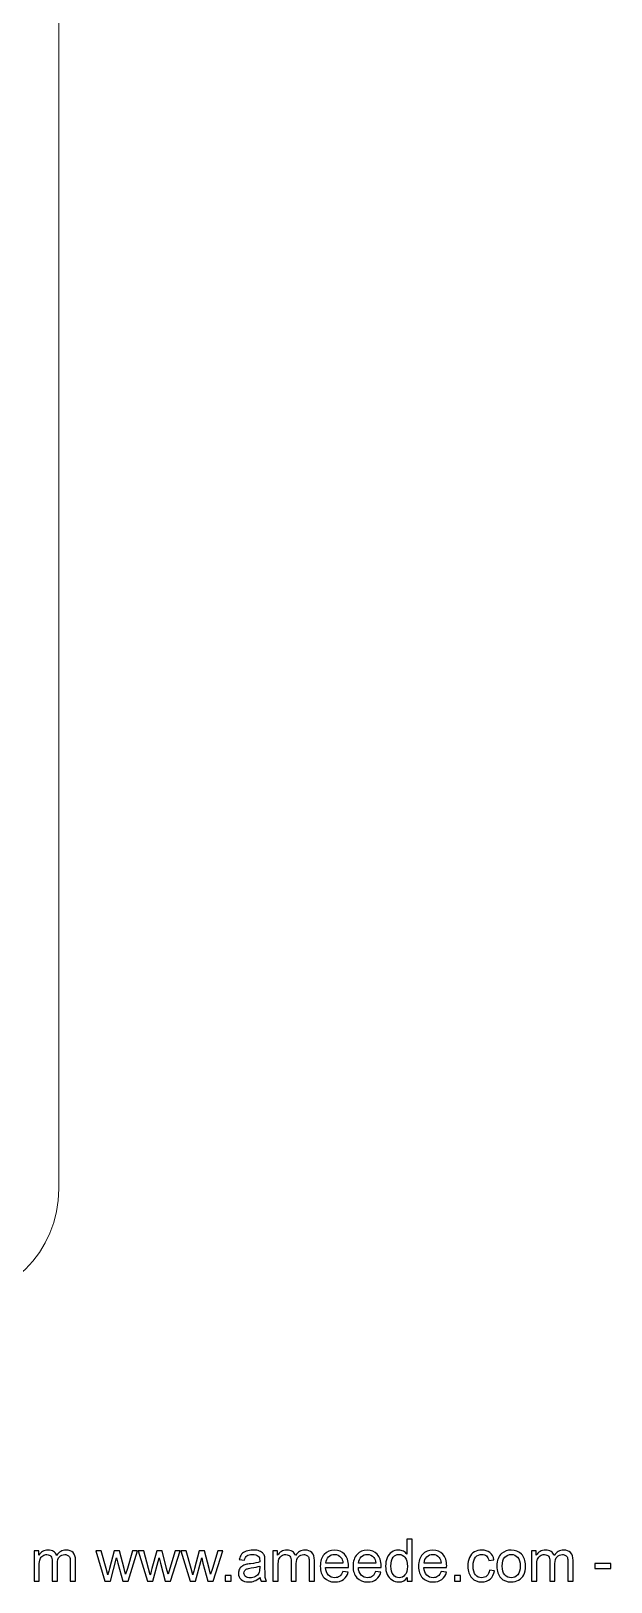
# Model space of a CAD drawing. Header units: millimetres. Extents: x -155 to 313, y -95 to 278.
# Drawn here: x -8.6 to 74.8, y -95.3 to 127.6 of the extents above; entities that cross this region are included whole.
import ezdxf

# ---------------------------------------------------------------- set-up
doc = ezdxf.new("R2010")
doc.units = ezdxf.units.MM
doc.header["$MEASUREMENT"] = 0
doc.layers.add('Layer 1', color=7, linetype='Continuous')

msp = doc.modelspace()

# ---------------------------------------------------------------- linework, layer by layer
at = {"layer": 'Layer 1', "color": 250, "lineweight": 20}
msp.add_open_spline([(-73.4549, 213.1171), (-73.4549, 213.1171), (-73.4549, 252.0068), (-73.4549, 252.0068), (-73.4549, 252.0068), (-73.4549, 258.2645), (-68.3312, 263.3881), (-62.0684, 263.3881), (-62.0684, 263.3881), (-62.0684, 263.3881), (-60.0864, 263.3881), (-60.0864, 263.3881), (-60.0864, 263.3881), (-59.4734, 271.3571), (-51.3971, 277.6608), (-41.5278, 277.6608), (-41.5278, 277.6608), (-31.6586, 277.6608), (-23.5874, 271.3571), (-22.9693, 263.3881), (-22.9693, 263.3881), (-22.9693, 263.3881), (-20.9873, 263.3881), (-20.9873, 263.3881), (-20.9873, 263.3881), (-14.7245, 263.3881), (-9.6008, 258.2645), (-9.6008, 252.0068), (-9.6008, 252.0068), (-9.6008, 252.0068), (-9.6008, 213.6228), (-9.6008, 213.6228), (-9.6008, 213.6228), (-7.5115, 213.2806), (-5.3762, 212.6778), (-3.2256, 211.7532), (-3.2256, 211.7532), (5.3921, 208.0599), (11.4659, 202.1036), (14.8323, 195.0285), (14.8323, 195.0285), (14.8323, 195.0285), (45.4261, 195.0285), (45.4261, 195.0285), (45.4261, 195.0285), (52.9506, 195.0285), (59.0908, 188.8986), (59.0908, 181.328), (59.0908, 181.328), (66.7124, 179.1519), (72.2907, 172.1024), (72.2907, 163.7401), (72.2907, 163.7401), (72.2907, 155.3777), (66.7124, 148.3282), (59.0908, 146.1521), (59.0908, 146.1521), (59.0908, 138.6122), (52.9506, 132.472), (45.4261, 132.472), (45.4261, 132.472), (45.4261, 132.472), (-4.564, 132.472), (-4.564, 132.472), (-4.564, 132.472), (-4.564, 132.472), (-4.564, -38.7846), (-4.564, -38.7846), (-4.564, -38.7846), (-4.564, -47.7957), (-11.9404, -55.167), (-20.9515, -55.167), (-20.9515, -55.167), (-20.9515, -55.167), (-22.4278, -55.167), (-22.4278, -55.167), (-22.4278, -55.167), (-22.4278, -55.167), (-22.4278, -59.9637), (-22.4278, -59.9637), (-22.4278, -59.9637), (-35.1629, -59.9637), (-47.8928, -59.9637), (-60.6279, -59.9637), (-60.6279, -59.9637), (-60.6279, -59.9637), (-60.6279, -55.167), (-60.6279, -55.167), (-60.6279, -55.167), (-60.6279, -55.167), (-62.1042, -55.167), (-62.1042, -55.167), (-62.1042, -55.167), (-71.1153, -55.167), (-78.4917, -47.7957), (-78.4917, -38.7846), (-78.4917, -38.7846), (-78.4917, -38.7846), (-78.4917, 132.472), (-78.4917, 132.472), (-78.4917, 132.472), (-95.155, 132.472), (-111.8184, 132.472), (-128.4817, 132.472), (-128.4817, 132.472), (-136.0063, 132.472), (-142.1516, 138.6122), (-142.1516, 146.1521), (-142.1516, 146.1521), (-149.7681, 148.3282), (-155.3464, 155.3777), (-155.3464, 163.7401), (-155.3464, 163.7401), (-155.3464, 172.1024), (-149.7681, 179.1519), (-142.1516, 181.328), (-142.1516, 181.328), (-142.1516, 188.8986), (-136.0063, 195.0285), (-128.4817, 195.0285), (-128.4817, 195.0285), (-128.4817, 195.0285), (-98.1128, 195.0285), (-98.1128, 195.0285), (-98.1128, 195.0285), (-92.9891, 206.3179), (-83.3906, 211.7992), (-73.4549, 213.1171)], degree=3, knots=[0, 0, 0, 0, 0.03030303, 0.03030303, 0.03030303, 0.03030303, 0.06060606, 0.06060606, 0.06060606, 0.06060606, 0.09090909, 0.09090909, 0.09090909, 0.09090909, 0.12121212, 0.12121212, 0.12121212, 0.12121212, 0.15151515, 0.15151515, 0.15151515, 0.15151515, 0.18181818, 0.18181818, 0.18181818, 0.18181818, 0.21212121, 0.21212121, 0.21212121, 0.21212121, 0.24242424, 0.24242424, 0.24242424, 0.24242424, 0.27272727, 0.27272727, 0.27272727, 0.27272727, 0.3030303, 0.3030303, 0.3030303, 0.3030303, 0.33333333, 0.33333333, 0.33333333, 0.33333333, 0.36363636, 0.36363636, 0.36363636, 0.36363636, 0.39393939, 0.39393939, 0.39393939, 0.39393939, 0.42424242, 0.42424242, 0.42424242, 0.42424242, 0.45454545, 0.45454545, 0.45454545, 0.45454545, 0.48484848, 0.48484848, 0.48484848, 0.48484848, 0.51515152, 0.51515152, 0.51515152, 0.51515152, 0.54545455, 0.54545455, 0.54545455, 0.54545455, 0.57575758, 0.57575758, 0.57575758, 0.57575758, 0.60606061, 0.60606061, 0.60606061, 0.60606061, 0.63636364, 0.63636364, 0.63636364, 0.63636364, 0.66666667, 0.66666667, 0.66666667, 0.66666667, 0.6969697, 0.6969697, 0.6969697, 0.6969697, 0.72727273, 0.72727273, 0.72727273, 0.72727273, 0.75757576, 0.75757576, 0.75757576, 0.75757576, 0.78787879, 0.78787879, 0.78787879, 0.78787879, 0.81818182, 0.81818182, 0.81818182, 0.81818182, 0.84848485, 0.84848485, 0.84848485, 0.84848485, 0.87878788, 0.87878788, 0.87878788, 0.87878788, 0.90909091, 0.90909091, 0.90909091, 0.90909091, 0.93939394, 0.93939394, 0.93939394, 0.93939394, 1, 1, 1, 1], dxfattribs=at)
at = {"layer": 'Layer 1', "color": 250}
for points, knots in [([(45.5137, -95.1959), (45.5137, -95.1959), (45.5137, -94.6385), (45.5137, -94.6385), (45.5137, -94.6385), (45.2358, -95.0717), (44.8265, -95.289), (44.2861, -95.289), (44.2861, -95.289), (43.9361, -95.289), (43.6144, -95.1931), (43.3223, -94.9998), (43.3223, -94.9998), (43.0288, -94.8078), (42.8016, -94.5383), (42.6393, -94.194), (42.6393, -94.194), (42.4784, -93.8483), (42.398, -93.4518), (42.398, -93.003), (42.398, -93.003), (42.398, -92.5656), (42.4714, -92.1691), (42.6167, -91.812), (42.6167, -91.812), (42.7635, -91.4564), (42.9822, -91.1827), (43.2743, -90.9936), (43.2743, -90.9936), (43.565, -90.8031), (43.8924, -90.7085), (44.2522, -90.7085), (44.2522, -90.7085), (44.5175, -90.7085), (44.7532, -90.765), (44.9592, -90.8765), (44.9592, -90.8765), (45.1652, -90.988), (45.3331, -91.1347), (45.4629, -91.3139), (45.4629, -91.3139), (45.4629, -91.3139), (45.4629, -89.1337), (45.4629, -89.1337), (45.4629, -89.1337), (45.4629, -89.1337), (46.208, -89.1337), (46.208, -89.1337), (46.208, -89.1337), (46.208, -89.1337), (46.208, -95.1959), (46.208, -95.1959), (46.208, -95.1959), (46.208, -95.1959), (45.5137, -95.1959), (45.5137, -95.1959)], [0, 0, 0, 0, 0.06666667, 0.06666667, 0.06666667, 0.06666667, 0.13333333, 0.13333333, 0.13333333, 0.13333333, 0.2, 0.2, 0.2, 0.2, 0.26666667, 0.26666667, 0.26666667, 0.26666667, 0.33333333, 0.33333333, 0.33333333, 0.33333333, 0.4, 0.4, 0.4, 0.4, 0.46666667, 0.46666667, 0.46666667, 0.46666667, 0.53333333, 0.53333333, 0.53333333, 0.53333333, 0.6, 0.6, 0.6, 0.6, 0.66666667, 0.66666667, 0.66666667, 0.66666667, 0.73333333, 0.73333333, 0.73333333, 0.73333333, 0.8, 0.8, 0.8, 0.8, 0.86666667, 0.86666667, 0.86666667, 0.86666667, 1, 1, 1, 1]), ([(-8.1356, -95.1959), (-8.1356, -95.1959), (-8.1356, -90.8017), (-8.1356, -90.8017), (-8.1356, -90.8017), (-8.1356, -90.8017), (-7.4667, -90.8017), (-7.4667, -90.8017), (-7.4667, -90.8017), (-7.4667, -90.8017), (-7.4667, -91.4226), (-7.4667, -91.4226), (-7.4667, -91.4226), (-7.3299, -91.2081), (-7.1464, -91.0345), (-6.9178, -90.9047), (-6.9178, -90.9047), (-6.6892, -90.7735), (-6.4296, -90.7085), (-6.1375, -90.7085), (-6.1375, -90.7085), (-5.8129, -90.7085), (-5.5462, -90.7763), (-5.3388, -90.9103), (-5.3388, -90.9103), (-5.1313, -91.0458), (-4.9846, -91.2335), (-4.8999, -91.4762), (-4.8999, -91.4762), (-4.55, -90.964), (-4.097, -90.7085), (-3.5382, -90.7085), (-3.5382, -90.7085), (-3.1007, -90.7085), (-2.7635, -90.8285), (-2.5292, -91.0698), (-2.5292, -91.0698), (-2.2936, -91.3111), (-2.175, -91.6822), (-2.175, -92.1832), (-2.175, -92.1832), (-2.175, -92.1832), (-2.175, -95.1959), (-2.175, -95.1959), (-2.175, -95.1959), (-2.175, -95.1959), (-2.9201, -95.1959), (-2.9201, -95.1959), (-2.9201, -95.1959), (-2.9201, -95.1959), (-2.9201, -92.4301), (-2.9201, -92.4301), (-2.9201, -92.4301), (-2.9201, -92.1338), (-2.9455, -91.9193), (-2.9935, -91.7881), (-2.9935, -91.7881), (-3.0415, -91.6568), (-3.129, -91.5524), (-3.2574, -91.472), (-3.2574, -91.472), (-3.3844, -91.3915), (-3.5339, -91.352), (-3.7047, -91.352), (-3.7047, -91.352), (-4.0151, -91.352), (-4.272, -91.455), (-4.4766, -91.6596), (-4.4766, -91.6596), (-4.6812, -91.8657), (-4.7828, -92.1945), (-4.7828, -92.646), (-4.7828, -92.646), (-4.7828, -92.646), (-4.7828, -95.1959), (-4.7828, -95.1959), (-4.7828, -95.1959), (-4.7828, -95.1959), (-5.5279, -95.1959), (-5.5279, -95.1959), (-5.5279, -95.1959), (-5.5279, -95.1959), (-5.5279, -92.344), (-5.5279, -92.344), (-5.5279, -92.344), (-5.5279, -92.0138), (-5.5885, -91.7655), (-5.7099, -91.6004), (-5.7099, -91.6004), (-5.8312, -91.4353), (-6.0302, -91.352), (-6.3054, -91.352), (-6.3054, -91.352), (-6.5142, -91.352), (-6.7075, -91.4071), (-6.8853, -91.5171), (-6.8853, -91.5171), (-7.0631, -91.6272), (-7.1916, -91.7881), (-7.272, -92.0011), (-7.272, -92.0011), (-7.351, -92.2128), (-7.3905, -92.519), (-7.3905, -92.9184), (-7.3905, -92.9184), (-7.3905, -92.9184), (-7.3905, -95.1959), (-7.3905, -95.1959), (-7.3905, -95.1959), (-7.3905, -95.1959), (-8.1356, -95.1959), (-8.1356, -95.1959)], [0, 0, 0, 0, 0.03448276, 0.03448276, 0.03448276, 0.03448276, 0.06896552, 0.06896552, 0.06896552, 0.06896552, 0.10344828, 0.10344828, 0.10344828, 0.10344828, 0.13793103, 0.13793103, 0.13793103, 0.13793103, 0.17241379, 0.17241379, 0.17241379, 0.17241379, 0.20689655, 0.20689655, 0.20689655, 0.20689655, 0.24137931, 0.24137931, 0.24137931, 0.24137931, 0.27586207, 0.27586207, 0.27586207, 0.27586207, 0.31034483, 0.31034483, 0.31034483, 0.31034483, 0.34482759, 0.34482759, 0.34482759, 0.34482759, 0.37931034, 0.37931034, 0.37931034, 0.37931034, 0.4137931, 0.4137931, 0.4137931, 0.4137931, 0.44827586, 0.44827586, 0.44827586, 0.44827586, 0.48275862, 0.48275862, 0.48275862, 0.48275862, 0.51724138, 0.51724138, 0.51724138, 0.51724138, 0.55172414, 0.55172414, 0.55172414, 0.55172414, 0.5862069, 0.5862069, 0.5862069, 0.5862069, 0.62068966, 0.62068966, 0.62068966, 0.62068966, 0.65517241, 0.65517241, 0.65517241, 0.65517241, 0.68965517, 0.68965517, 0.68965517, 0.68965517, 0.72413793, 0.72413793, 0.72413793, 0.72413793, 0.75862069, 0.75862069, 0.75862069, 0.75862069, 0.79310345, 0.79310345, 0.79310345, 0.79310345, 0.82758621, 0.82758621, 0.82758621, 0.82758621, 0.86206897, 0.86206897, 0.86206897, 0.86206897, 0.89655172, 0.89655172, 0.89655172, 0.89655172, 0.93103448, 0.93103448, 0.93103448, 0.93103448, 1, 1, 1, 1]), ([(2.0597, -95.1959), (2.0597, -95.1959), (0.7319, -90.8017), (0.7319, -90.8017), (0.7319, -90.8017), (0.7319, -90.8017), (1.5108, -90.8017), (1.5108, -90.8017), (1.5108, -90.8017), (1.5108, -90.8017), (2.2121, -93.3375), (2.2121, -93.3375), (2.2121, -93.3375), (2.2121, -93.3375), (2.4605, -94.2815), (2.4605, -94.2815), (2.4605, -94.2815), (2.4704, -94.2349), (2.5466, -93.933), (2.6877, -93.3756), (2.6877, -93.3756), (2.6877, -93.3756), (3.3834, -90.8017), (3.3834, -90.8017), (3.3834, -90.8017), (3.3834, -90.8017), (4.1468, -90.8017), (4.1468, -90.8017), (4.1468, -90.8017), (4.1468, -90.8017), (4.8086, -93.353), (4.8086, -93.353), (4.8086, -93.353), (4.8086, -93.353), (5.0245, -94.1898), (5.0245, -94.1898), (5.0245, -94.1898), (5.0245, -94.1898), (5.2771, -93.3417), (5.2771, -93.3417), (5.2771, -93.3417), (5.2771, -93.3417), (6.0363, -90.8017), (6.0363, -90.8017), (6.0363, -90.8017), (6.0363, -90.8017), (6.7602, -90.8017), (6.7602, -90.8017), (6.7602, -90.8017), (6.7602, -90.8017), (5.3815, -95.1959), (5.3815, -95.1959), (5.3815, -95.1959), (5.3815, -95.1959), (4.611, -95.1959), (4.611, -95.1959), (4.611, -95.1959), (4.611, -95.1959), (3.9139, -92.567), (3.9139, -92.567), (3.9139, -92.567), (3.9139, -92.567), (3.7375, -91.8149), (3.7375, -91.8149), (3.7375, -91.8149), (3.7375, -91.8149), (2.8485, -95.1959), (2.8485, -95.1959), (2.8485, -95.1959), (2.8485, -95.1959), (2.0597, -95.1959), (2.0597, -95.1959)], [0, 0, 0, 0, 0.05263158, 0.05263158, 0.05263158, 0.05263158, 0.10526316, 0.10526316, 0.10526316, 0.10526316, 0.15789474, 0.15789474, 0.15789474, 0.15789474, 0.21052632, 0.21052632, 0.21052632, 0.21052632, 0.26315789, 0.26315789, 0.26315789, 0.26315789, 0.31578947, 0.31578947, 0.31578947, 0.31578947, 0.36842105, 0.36842105, 0.36842105, 0.36842105, 0.42105263, 0.42105263, 0.42105263, 0.42105263, 0.47368421, 0.47368421, 0.47368421, 0.47368421, 0.52631579, 0.52631579, 0.52631579, 0.52631579, 0.57894737, 0.57894737, 0.57894737, 0.57894737, 0.63157895, 0.63157895, 0.63157895, 0.63157895, 0.68421053, 0.68421053, 0.68421053, 0.68421053, 0.73684211, 0.73684211, 0.73684211, 0.73684211, 0.78947368, 0.78947368, 0.78947368, 0.78947368, 0.84210526, 0.84210526, 0.84210526, 0.84210526, 0.89473684, 0.89473684, 0.89473684, 0.89473684, 1, 1, 1, 1]), ([(8.1741, -95.1959), (8.1741, -95.1959), (6.8463, -90.8017), (6.8463, -90.8017), (6.8463, -90.8017), (6.8463, -90.8017), (7.6252, -90.8017), (7.6252, -90.8017), (7.6252, -90.8017), (7.6252, -90.8017), (8.3265, -93.3375), (8.3265, -93.3375), (8.3265, -93.3375), (8.3265, -93.3375), (8.5749, -94.2815), (8.5749, -94.2815), (8.5749, -94.2815), (8.5848, -94.2349), (8.661, -93.933), (8.8021, -93.3756), (8.8021, -93.3756), (8.8021, -93.3756), (9.4978, -90.8017), (9.4978, -90.8017), (9.4978, -90.8017), (9.4978, -90.8017), (10.2612, -90.8017), (10.2612, -90.8017), (10.2612, -90.8017), (10.2612, -90.8017), (10.923, -93.353), (10.923, -93.353), (10.923, -93.353), (10.923, -93.353), (11.1389, -94.1898), (11.1389, -94.1898), (11.1389, -94.1898), (11.1389, -94.1898), (11.3915, -93.3417), (11.3915, -93.3417), (11.3915, -93.3417), (11.3915, -93.3417), (12.1507, -90.8017), (12.1507, -90.8017), (12.1507, -90.8017), (12.1507, -90.8017), (12.8746, -90.8017), (12.8746, -90.8017), (12.8746, -90.8017), (12.8746, -90.8017), (11.4959, -95.1959), (11.4959, -95.1959), (11.4959, -95.1959), (11.4959, -95.1959), (10.7254, -95.1959), (10.7254, -95.1959), (10.7254, -95.1959), (10.7254, -95.1959), (10.0283, -92.567), (10.0283, -92.567), (10.0283, -92.567), (10.0283, -92.567), (9.8519, -91.8149), (9.8519, -91.8149), (9.8519, -91.8149), (9.8519, -91.8149), (8.9629, -95.1959), (8.9629, -95.1959), (8.9629, -95.1959), (8.9629, -95.1959), (8.1741, -95.1959), (8.1741, -95.1959)], [0, 0, 0, 0, 0.05263158, 0.05263158, 0.05263158, 0.05263158, 0.10526316, 0.10526316, 0.10526316, 0.10526316, 0.15789474, 0.15789474, 0.15789474, 0.15789474, 0.21052632, 0.21052632, 0.21052632, 0.21052632, 0.26315789, 0.26315789, 0.26315789, 0.26315789, 0.31578947, 0.31578947, 0.31578947, 0.31578947, 0.36842105, 0.36842105, 0.36842105, 0.36842105, 0.42105263, 0.42105263, 0.42105263, 0.42105263, 0.47368421, 0.47368421, 0.47368421, 0.47368421, 0.52631579, 0.52631579, 0.52631579, 0.52631579, 0.57894737, 0.57894737, 0.57894737, 0.57894737, 0.63157895, 0.63157895, 0.63157895, 0.63157895, 0.68421053, 0.68421053, 0.68421053, 0.68421053, 0.73684211, 0.73684211, 0.73684211, 0.73684211, 0.78947368, 0.78947368, 0.78947368, 0.78947368, 0.84210526, 0.84210526, 0.84210526, 0.84210526, 0.89473684, 0.89473684, 0.89473684, 0.89473684, 1, 1, 1, 1]), ([(14.2885, -95.1959), (14.2885, -95.1959), (12.9607, -90.8017), (12.9607, -90.8017), (12.9607, -90.8017), (12.9607, -90.8017), (13.7396, -90.8017), (13.7396, -90.8017), (13.7396, -90.8017), (13.7396, -90.8017), (14.4409, -93.3375), (14.4409, -93.3375), (14.4409, -93.3375), (14.4409, -93.3375), (14.6893, -94.2815), (14.6893, -94.2815), (14.6893, -94.2815), (14.6992, -94.2349), (14.7754, -93.933), (14.9165, -93.3756), (14.9165, -93.3756), (14.9165, -93.3756), (15.6122, -90.8017), (15.6122, -90.8017), (15.6122, -90.8017), (15.6122, -90.8017), (16.3756, -90.8017), (16.3756, -90.8017), (16.3756, -90.8017), (16.3756, -90.8017), (17.0374, -93.353), (17.0374, -93.353), (17.0374, -93.353), (17.0374, -93.353), (17.2533, -94.1898), (17.2533, -94.1898), (17.2533, -94.1898), (17.2533, -94.1898), (17.5059, -93.3417), (17.5059, -93.3417), (17.5059, -93.3417), (17.5059, -93.3417), (18.2651, -90.8017), (18.2651, -90.8017), (18.2651, -90.8017), (18.2651, -90.8017), (18.989, -90.8017), (18.989, -90.8017), (18.989, -90.8017), (18.989, -90.8017), (17.6103, -95.1959), (17.6103, -95.1959), (17.6103, -95.1959), (17.6103, -95.1959), (16.8398, -95.1959), (16.8398, -95.1959), (16.8398, -95.1959), (16.8398, -95.1959), (16.1427, -92.567), (16.1427, -92.567), (16.1427, -92.567), (16.1427, -92.567), (15.9663, -91.8149), (15.9663, -91.8149), (15.9663, -91.8149), (15.9663, -91.8149), (15.0773, -95.1959), (15.0773, -95.1959), (15.0773, -95.1959), (15.0773, -95.1959), (14.2885, -95.1959), (14.2885, -95.1959)], [0, 0, 0, 0, 0.05263158, 0.05263158, 0.05263158, 0.05263158, 0.10526316, 0.10526316, 0.10526316, 0.10526316, 0.15789474, 0.15789474, 0.15789474, 0.15789474, 0.21052632, 0.21052632, 0.21052632, 0.21052632, 0.26315789, 0.26315789, 0.26315789, 0.26315789, 0.31578947, 0.31578947, 0.31578947, 0.31578947, 0.36842105, 0.36842105, 0.36842105, 0.36842105, 0.42105263, 0.42105263, 0.42105263, 0.42105263, 0.47368421, 0.47368421, 0.47368421, 0.47368421, 0.52631579, 0.52631579, 0.52631579, 0.52631579, 0.57894737, 0.57894737, 0.57894737, 0.57894737, 0.63157895, 0.63157895, 0.63157895, 0.63157895, 0.68421053, 0.68421053, 0.68421053, 0.68421053, 0.73684211, 0.73684211, 0.73684211, 0.73684211, 0.78947368, 0.78947368, 0.78947368, 0.78947368, 0.84210526, 0.84210526, 0.84210526, 0.84210526, 0.89473684, 0.89473684, 0.89473684, 0.89473684, 1, 1, 1, 1]), ([(24.3681, -94.6456), (24.0915, -94.8812), (23.8248, -95.0463), (23.5694, -95.1437), (23.5694, -95.1437), (23.314, -95.2411), (23.0403, -95.289), (22.7467, -95.289), (22.7467, -95.289), (22.2641, -95.289), (21.893, -95.1719), (21.6334, -94.9363), (21.6334, -94.9363), (21.3737, -94.702), (21.2439, -94.4014), (21.2439, -94.036), (21.2439, -94.036), (21.2439, -93.8215), (21.2933, -93.6253), (21.3907, -93.4475), (21.3907, -93.4475), (21.4894, -93.2697), (21.6178, -93.1286), (21.7759, -93.0214), (21.7759, -93.0214), (21.9353, -92.9141), (22.1131, -92.8323), (22.3121, -92.7772), (22.3121, -92.7772), (22.4589, -92.7391), (22.6804, -92.7025), (22.9753, -92.6658), (22.9753, -92.6658), (23.5765, -92.5952), (24.021, -92.5091), (24.3046, -92.4104), (24.3046, -92.4104), (24.3074, -92.3088), (24.3088, -92.2438), (24.3088, -92.217), (24.3088, -92.217), (24.3088, -91.9151), (24.2383, -91.702), (24.0972, -91.5778), (24.0972, -91.5778), (23.9067, -91.4099), (23.623, -91.3266), (23.2477, -91.3266), (23.2477, -91.3266), (22.8963, -91.3266), (22.6367, -91.3887), (22.4702, -91.5115), (22.4702, -91.5115), (22.3022, -91.6342), (22.1795, -91.8516), (22.099, -92.1648), (22.099, -92.1648), (22.099, -92.1648), (21.3709, -92.0632), (21.3709, -92.0632), (21.3709, -92.0632), (21.4372, -91.7514), (21.5459, -91.4988), (21.6983, -91.3069), (21.6983, -91.3069), (21.8507, -91.115), (22.0708, -90.9682), (22.3587, -90.8638), (22.3587, -90.8638), (22.6451, -90.7608), (22.9796, -90.7085), (23.3578, -90.7085), (23.3578, -90.7085), (23.7331, -90.7085), (24.0393, -90.7523), (24.275, -90.8412), (24.275, -90.8412), (24.5092, -90.9301), (24.6828, -91.0402), (24.7929, -91.1742), (24.7929, -91.1742), (24.9029, -91.3083), (24.9805, -91.4776), (25.0257, -91.6822), (25.0257, -91.6822), (25.0497, -91.8092), (25.0624, -92.0378), (25.0624, -92.3666), (25.0624, -92.3666), (25.0624, -92.3666), (25.0624, -93.3544), (25.0624, -93.3544), (25.0624, -93.3544), (25.0624, -94.0444), (25.0779, -94.4805), (25.1089, -94.6653), (25.1089, -94.6653), (25.1386, -94.8502), (25.2007, -95.0266), (25.291, -95.1959), (25.291, -95.1959), (25.291, -95.1959), (24.512, -95.1959), (24.512, -95.1959), (24.512, -95.1959), (24.4373, -95.0393), (24.3893, -94.8558), (24.3681, -94.6456)], [0, 0, 0, 0, 0.03571429, 0.03571429, 0.03571429, 0.03571429, 0.07142857, 0.07142857, 0.07142857, 0.07142857, 0.10714286, 0.10714286, 0.10714286, 0.10714286, 0.14285714, 0.14285714, 0.14285714, 0.14285714, 0.17857143, 0.17857143, 0.17857143, 0.17857143, 0.21428571, 0.21428571, 0.21428571, 0.21428571, 0.25, 0.25, 0.25, 0.25, 0.28571429, 0.28571429, 0.28571429, 0.28571429, 0.32142857, 0.32142857, 0.32142857, 0.32142857, 0.35714286, 0.35714286, 0.35714286, 0.35714286, 0.39285714, 0.39285714, 0.39285714, 0.39285714, 0.42857143, 0.42857143, 0.42857143, 0.42857143, 0.46428571, 0.46428571, 0.46428571, 0.46428571, 0.5, 0.5, 0.5, 0.5, 0.53571429, 0.53571429, 0.53571429, 0.53571429, 0.57142857, 0.57142857, 0.57142857, 0.57142857, 0.60714286, 0.60714286, 0.60714286, 0.60714286, 0.64285714, 0.64285714, 0.64285714, 0.64285714, 0.67857143, 0.67857143, 0.67857143, 0.67857143, 0.71428571, 0.71428571, 0.71428571, 0.71428571, 0.75, 0.75, 0.75, 0.75, 0.78571429, 0.78571429, 0.78571429, 0.78571429, 0.82142857, 0.82142857, 0.82142857, 0.82142857, 0.85714286, 0.85714286, 0.85714286, 0.85714286, 0.89285714, 0.89285714, 0.89285714, 0.89285714, 0.92857143, 0.92857143, 0.92857143, 0.92857143, 1, 1, 1, 1]), ([(26.2068, -95.1959), (26.2068, -95.1959), (26.2068, -90.8017), (26.2068, -90.8017), (26.2068, -90.8017), (26.2068, -90.8017), (26.8757, -90.8017), (26.8757, -90.8017), (26.8757, -90.8017), (26.8757, -90.8017), (26.8757, -91.4226), (26.8757, -91.4226), (26.8757, -91.4226), (27.0125, -91.2081), (27.196, -91.0345), (27.4246, -90.9047), (27.4246, -90.9047), (27.6532, -90.7735), (27.9128, -90.7085), (28.2049, -90.7085), (28.2049, -90.7085), (28.5295, -90.7085), (28.7962, -90.7763), (29.0036, -90.9103), (29.0036, -90.9103), (29.2111, -91.0458), (29.3578, -91.2335), (29.4425, -91.4762), (29.4425, -91.4762), (29.7924, -90.964), (30.2454, -90.7085), (30.8042, -90.7085), (30.8042, -90.7085), (31.2417, -90.7085), (31.5789, -90.8285), (31.8132, -91.0698), (31.8132, -91.0698), (32.0488, -91.3111), (32.1674, -91.6822), (32.1674, -92.1832), (32.1674, -92.1832), (32.1674, -92.1832), (32.1674, -95.1959), (32.1674, -95.1959), (32.1674, -95.1959), (32.1674, -95.1959), (31.4223, -95.1959), (31.4223, -95.1959), (31.4223, -95.1959), (31.4223, -95.1959), (31.4223, -92.4301), (31.4223, -92.4301), (31.4223, -92.4301), (31.4223, -92.1338), (31.3969, -91.9193), (31.3489, -91.7881), (31.3489, -91.7881), (31.3009, -91.6568), (31.2134, -91.5524), (31.085, -91.472), (31.085, -91.472), (30.958, -91.3915), (30.8085, -91.352), (30.6377, -91.352), (30.6377, -91.352), (30.3273, -91.352), (30.0704, -91.455), (29.8658, -91.6596), (29.8658, -91.6596), (29.6612, -91.8657), (29.5596, -92.1945), (29.5596, -92.646), (29.5596, -92.646), (29.5596, -92.646), (29.5596, -95.1959), (29.5596, -95.1959), (29.5596, -95.1959), (29.5596, -95.1959), (28.8145, -95.1959), (28.8145, -95.1959), (28.8145, -95.1959), (28.8145, -95.1959), (28.8145, -92.344), (28.8145, -92.344), (28.8145, -92.344), (28.8145, -92.0138), (28.7539, -91.7655), (28.6325, -91.6004), (28.6325, -91.6004), (28.5112, -91.4353), (28.3122, -91.352), (28.037, -91.352), (28.037, -91.352), (27.8282, -91.352), (27.6349, -91.4071), (27.4571, -91.5171), (27.4571, -91.5171), (27.2793, -91.6272), (27.1508, -91.7881), (27.0704, -92.0011), (27.0704, -92.0011), (26.9914, -92.2128), (26.9519, -92.519), (26.9519, -92.9184), (26.9519, -92.9184), (26.9519, -92.9184), (26.9519, -95.1959), (26.9519, -95.1959), (26.9519, -95.1959), (26.9519, -95.1959), (26.2068, -95.1959), (26.2068, -95.1959)], [0, 0, 0, 0, 0.03448276, 0.03448276, 0.03448276, 0.03448276, 0.06896552, 0.06896552, 0.06896552, 0.06896552, 0.10344828, 0.10344828, 0.10344828, 0.10344828, 0.13793103, 0.13793103, 0.13793103, 0.13793103, 0.17241379, 0.17241379, 0.17241379, 0.17241379, 0.20689655, 0.20689655, 0.20689655, 0.20689655, 0.24137931, 0.24137931, 0.24137931, 0.24137931, 0.27586207, 0.27586207, 0.27586207, 0.27586207, 0.31034483, 0.31034483, 0.31034483, 0.31034483, 0.34482759, 0.34482759, 0.34482759, 0.34482759, 0.37931034, 0.37931034, 0.37931034, 0.37931034, 0.4137931, 0.4137931, 0.4137931, 0.4137931, 0.44827586, 0.44827586, 0.44827586, 0.44827586, 0.48275862, 0.48275862, 0.48275862, 0.48275862, 0.51724138, 0.51724138, 0.51724138, 0.51724138, 0.55172414, 0.55172414, 0.55172414, 0.55172414, 0.5862069, 0.5862069, 0.5862069, 0.5862069, 0.62068966, 0.62068966, 0.62068966, 0.62068966, 0.65517241, 0.65517241, 0.65517241, 0.65517241, 0.68965517, 0.68965517, 0.68965517, 0.68965517, 0.72413793, 0.72413793, 0.72413793, 0.72413793, 0.75862069, 0.75862069, 0.75862069, 0.75862069, 0.79310345, 0.79310345, 0.79310345, 0.79310345, 0.82758621, 0.82758621, 0.82758621, 0.82758621, 0.86206897, 0.86206897, 0.86206897, 0.86206897, 0.89655172, 0.89655172, 0.89655172, 0.89655172, 0.93103448, 0.93103448, 0.93103448, 0.93103448, 1, 1, 1, 1]), ([(36.2568, -93.7735), (36.2568, -93.7735), (37.0273, -93.8751), (37.0273, -93.8751), (37.0273, -93.8751), (36.9073, -94.3224), (36.683, -94.671), (36.3556, -94.9179), (36.3556, -94.9179), (36.0282, -95.1649), (35.6105, -95.289), (35.1011, -95.289), (35.1011, -95.289), (34.4605, -95.289), (33.9525, -95.0915), (33.5771, -94.6964), (33.5771, -94.6964), (33.2017, -94.3027), (33.0141, -93.7481), (33.0141, -93.0355), (33.0141, -93.0355), (33.0141, -92.2989), (33.2032, -91.726), (33.5827, -91.3196), (33.5827, -91.3196), (33.9623, -90.9117), (34.4548, -90.7085), (35.0602, -90.7085), (35.0602, -90.7085), (35.6458, -90.7085), (36.1242, -90.9075), (36.4953, -91.3069), (36.4953, -91.3069), (36.8664, -91.7062), (37.0527, -92.2678), (37.0527, -92.9917), (37.0527, -92.9917), (37.0527, -93.0355), (37.0513, -93.1018), (37.0485, -93.1893), (37.0485, -93.1893), (37.0485, -93.1893), (33.7761, -93.1893), (33.7761, -93.1893), (33.7761, -93.1893), (33.8043, -93.6705), (33.9398, -94.0402), (34.1853, -94.2956), (34.1853, -94.2956), (34.4294, -94.551), (34.7356, -94.6794), (35.1011, -94.6794), (35.1011, -94.6794), (35.3735, -94.6794), (35.6063, -94.6075), (35.7982, -94.4635), (35.7982, -94.4635), (35.9915, -94.3196), (36.1439, -94.0896), (36.2568, -93.7735)], [0, 0, 0, 0, 0.0625, 0.0625, 0.0625, 0.0625, 0.125, 0.125, 0.125, 0.125, 0.1875, 0.1875, 0.1875, 0.1875, 0.25, 0.25, 0.25, 0.25, 0.3125, 0.3125, 0.3125, 0.3125, 0.375, 0.375, 0.375, 0.375, 0.4375, 0.4375, 0.4375, 0.4375, 0.5, 0.5, 0.5, 0.5, 0.5625, 0.5625, 0.5625, 0.5625, 0.625, 0.625, 0.625, 0.625, 0.6875, 0.6875, 0.6875, 0.6875, 0.75, 0.75, 0.75, 0.75, 0.8125, 0.8125, 0.8125, 0.8125, 0.875, 0.875, 0.875, 0.875, 1, 1, 1, 1]), ([(33.8184, -92.5797), (33.8184, -92.5797), (36.2653, -92.5797), (36.2653, -92.5797), (36.2653, -92.5797), (36.2328, -92.21), (36.1383, -91.9334), (35.9845, -91.7485), (35.9845, -91.7485), (35.7488, -91.4621), (35.4412, -91.3182), (35.0644, -91.3182), (35.0644, -91.3182), (34.7229, -91.3182), (34.4365, -91.4325), (34.2036, -91.6611), (34.2036, -91.6611), (33.9722, -91.8897), (33.8438, -92.1959), (33.8184, -92.5797)], [0, 0, 0, 0, 0.16666667, 0.16666667, 0.16666667, 0.16666667, 0.33333333, 0.33333333, 0.33333333, 0.33333333, 0.5, 0.5, 0.5, 0.5, 0.66666667, 0.66666667, 0.66666667, 0.66666667, 1, 1, 1, 1]), ([(40.9657, -93.7735), (40.9657, -93.7735), (41.7362, -93.8751), (41.7362, -93.8751), (41.7362, -93.8751), (41.6162, -94.3224), (41.3919, -94.671), (41.0645, -94.9179), (41.0645, -94.9179), (40.7371, -95.1649), (40.3194, -95.289), (39.81, -95.289), (39.81, -95.289), (39.1694, -95.289), (38.6614, -95.0915), (38.286, -94.6964), (38.286, -94.6964), (37.9106, -94.3027), (37.723, -93.7481), (37.723, -93.0355), (37.723, -93.0355), (37.723, -92.2989), (37.9121, -91.726), (38.2916, -91.3196), (38.2916, -91.3196), (38.6712, -90.9117), (39.1637, -90.7085), (39.7691, -90.7085), (39.7691, -90.7085), (40.3547, -90.7085), (40.8331, -90.9075), (41.2042, -91.3069), (41.2042, -91.3069), (41.5753, -91.7062), (41.7616, -92.2678), (41.7616, -92.9917), (41.7616, -92.9917), (41.7616, -93.0355), (41.7602, -93.1018), (41.7574, -93.1893), (41.7574, -93.1893), (41.7574, -93.1893), (38.485, -93.1893), (38.485, -93.1893), (38.485, -93.1893), (38.5132, -93.6705), (38.6487, -94.0402), (38.8942, -94.2956), (38.8942, -94.2956), (39.1383, -94.551), (39.4445, -94.6794), (39.81, -94.6794), (39.81, -94.6794), (40.0824, -94.6794), (40.3152, -94.6075), (40.5071, -94.4635), (40.5071, -94.4635), (40.7004, -94.3196), (40.8528, -94.0896), (40.9657, -93.7735)], [0, 0, 0, 0, 0.0625, 0.0625, 0.0625, 0.0625, 0.125, 0.125, 0.125, 0.125, 0.1875, 0.1875, 0.1875, 0.1875, 0.25, 0.25, 0.25, 0.25, 0.3125, 0.3125, 0.3125, 0.3125, 0.375, 0.375, 0.375, 0.375, 0.4375, 0.4375, 0.4375, 0.4375, 0.5, 0.5, 0.5, 0.5, 0.5625, 0.5625, 0.5625, 0.5625, 0.625, 0.625, 0.625, 0.625, 0.6875, 0.6875, 0.6875, 0.6875, 0.75, 0.75, 0.75, 0.75, 0.8125, 0.8125, 0.8125, 0.8125, 0.875, 0.875, 0.875, 0.875, 1, 1, 1, 1]), ([(38.5273, -92.5797), (38.5273, -92.5797), (40.9742, -92.5797), (40.9742, -92.5797), (40.9742, -92.5797), (40.9417, -92.21), (40.8472, -91.9334), (40.6934, -91.7485), (40.6934, -91.7485), (40.4577, -91.4621), (40.1501, -91.3182), (39.7733, -91.3182), (39.7733, -91.3182), (39.4318, -91.3182), (39.1454, -91.4325), (38.9125, -91.6611), (38.9125, -91.6611), (38.6811, -91.8897), (38.5527, -92.1959), (38.5273, -92.5797)], [0, 0, 0, 0, 0.16666667, 0.16666667, 0.16666667, 0.16666667, 0.33333333, 0.33333333, 0.33333333, 0.33333333, 0.5, 0.5, 0.5, 0.5, 0.66666667, 0.66666667, 0.66666667, 0.66666667, 1, 1, 1, 1]), ([(43.16, -93.0044), (43.16, -93.5661), (43.2785, -93.9852), (43.517, -94.2632), (43.517, -94.2632), (43.7541, -94.5411), (44.0349, -94.6794), (44.358, -94.6794), (44.358, -94.6794), (44.684, -94.6794), (44.9606, -94.5468), (45.1892, -94.2815), (45.1892, -94.2815), (45.4164, -94.0162), (45.5307, -93.6112), (45.5307, -93.0665), (45.5307, -93.0665), (45.5307, -92.4682), (45.415, -92.0279), (45.1821, -91.7471), (45.1821, -91.7471), (44.9507, -91.4663), (44.6643, -91.3266), (44.3242, -91.3266), (44.3242, -91.3266), (43.9926, -91.3266), (43.716, -91.4607), (43.493, -91.7302), (43.493, -91.7302), (43.2715, -91.9997), (43.16, -92.4245), (43.16, -93.0044)], [0, 0, 0, 0, 0.11111111, 0.11111111, 0.11111111, 0.11111111, 0.22222222, 0.22222222, 0.22222222, 0.22222222, 0.33333333, 0.33333333, 0.33333333, 0.33333333, 0.44444444, 0.44444444, 0.44444444, 0.44444444, 0.55555556, 0.55555556, 0.55555556, 0.55555556, 0.66666667, 0.66666667, 0.66666667, 0.66666667, 0.77777778, 0.77777778, 0.77777778, 0.77777778, 1, 1, 1, 1]), ([(50.3835, -93.7735), (50.3835, -93.7735), (51.154, -93.8751), (51.154, -93.8751), (51.154, -93.8751), (51.034, -94.3224), (50.8097, -94.671), (50.4823, -94.9179), (50.4823, -94.9179), (50.1549, -95.1649), (49.7372, -95.289), (49.2278, -95.289), (49.2278, -95.289), (48.5872, -95.289), (48.0792, -95.0915), (47.7038, -94.6964), (47.7038, -94.6964), (47.3284, -94.3027), (47.1408, -93.7481), (47.1408, -93.0355), (47.1408, -93.0355), (47.1408, -92.2989), (47.3299, -91.726), (47.7094, -91.3196), (47.7094, -91.3196), (48.089, -90.9117), (48.5815, -90.7085), (49.1869, -90.7085), (49.1869, -90.7085), (49.7725, -90.7085), (50.2509, -90.9075), (50.622, -91.3069), (50.622, -91.3069), (50.9931, -91.7062), (51.1794, -92.2678), (51.1794, -92.9917), (51.1794, -92.9917), (51.1794, -93.0355), (51.178, -93.1018), (51.1752, -93.1893), (51.1752, -93.1893), (51.1752, -93.1893), (47.9028, -93.1893), (47.9028, -93.1893), (47.9028, -93.1893), (47.931, -93.6705), (48.0665, -94.0402), (48.312, -94.2956), (48.312, -94.2956), (48.5561, -94.551), (48.8623, -94.6794), (49.2278, -94.6794), (49.2278, -94.6794), (49.5002, -94.6794), (49.733, -94.6075), (49.9249, -94.4635), (49.9249, -94.4635), (50.1182, -94.3196), (50.2706, -94.0896), (50.3835, -93.7735)], [0, 0, 0, 0, 0.0625, 0.0625, 0.0625, 0.0625, 0.125, 0.125, 0.125, 0.125, 0.1875, 0.1875, 0.1875, 0.1875, 0.25, 0.25, 0.25, 0.25, 0.3125, 0.3125, 0.3125, 0.3125, 0.375, 0.375, 0.375, 0.375, 0.4375, 0.4375, 0.4375, 0.4375, 0.5, 0.5, 0.5, 0.5, 0.5625, 0.5625, 0.5625, 0.5625, 0.625, 0.625, 0.625, 0.625, 0.6875, 0.6875, 0.6875, 0.6875, 0.75, 0.75, 0.75, 0.75, 0.8125, 0.8125, 0.8125, 0.8125, 0.875, 0.875, 0.875, 0.875, 1, 1, 1, 1]), ([(47.9451, -92.5797), (47.9451, -92.5797), (50.392, -92.5797), (50.392, -92.5797), (50.392, -92.5797), (50.3595, -92.21), (50.265, -91.9334), (50.1112, -91.7485), (50.1112, -91.7485), (49.8755, -91.4621), (49.5679, -91.3182), (49.1911, -91.3182), (49.1911, -91.3182), (48.8496, -91.3182), (48.5632, -91.4325), (48.3303, -91.6611), (48.3303, -91.6611), (48.0989, -91.8897), (47.9705, -92.1959), (47.9451, -92.5797)], [0, 0, 0, 0, 0.16666667, 0.16666667, 0.16666667, 0.16666667, 0.33333333, 0.33333333, 0.33333333, 0.33333333, 0.5, 0.5, 0.5, 0.5, 0.66666667, 0.66666667, 0.66666667, 0.66666667, 1, 1, 1, 1]), ([(57.3177, -93.5872), (57.3177, -93.5872), (58.0458, -93.6888), (58.0458, -93.6888), (58.0458, -93.6888), (57.9654, -94.1898), (57.7622, -94.5807), (57.4334, -94.8643), (57.4334, -94.8643), (57.1046, -95.1479), (56.6996, -95.289), (56.2213, -95.289), (56.2213, -95.289), (55.6216, -95.289), (55.1389, -95.0929), (54.7749, -94.7006), (54.7749, -94.7006), (54.4094, -94.3083), (54.2274, -93.7467), (54.2274, -93.0157), (54.2274, -93.0157), (54.2274, -92.5416), (54.3064, -92.1281), (54.463, -91.7725), (54.463, -91.7725), (54.6197, -91.4183), (54.8581, -91.1516), (55.1799, -90.9753), (55.1799, -90.9753), (55.5002, -90.7974), (55.8487, -90.7085), (56.2269, -90.7085), (56.2269, -90.7085), (56.7025, -90.7085), (57.0933, -90.8285), (57.3953, -91.0698), (57.3953, -91.0698), (57.6987, -91.3111), (57.8934, -91.654), (57.9781, -92.0971), (57.9781, -92.0971), (57.9781, -92.0971), (57.2584, -92.2072), (57.2584, -92.2072), (57.2584, -92.2072), (57.1893, -91.9122), (57.0679, -91.6907), (56.8916, -91.5411), (56.8916, -91.5411), (56.7166, -91.3929), (56.5049, -91.3182), (56.2566, -91.3182), (56.2566, -91.3182), (55.8812, -91.3182), (55.5764, -91.4522), (55.3407, -91.7203), (55.3407, -91.7203), (55.1065, -91.9898), (54.9894, -92.4132), (54.9894, -92.9946), (54.9894, -92.9946), (54.9894, -93.5844), (55.1023, -94.012), (55.328, -94.2787), (55.328, -94.2787), (55.5552, -94.5454), (55.8502, -94.6794), (56.2128, -94.6794), (56.2128, -94.6794), (56.5063, -94.6794), (56.7504, -94.5905), (56.9452, -94.4113), (56.9452, -94.4113), (57.1413, -94.2335), (57.2655, -93.9584), (57.3177, -93.5872)], [0, 0, 0, 0, 0.05, 0.05, 0.05, 0.05, 0.1, 0.1, 0.1, 0.1, 0.15, 0.15, 0.15, 0.15, 0.2, 0.2, 0.2, 0.2, 0.25, 0.25, 0.25, 0.25, 0.3, 0.3, 0.3, 0.3, 0.35, 0.35, 0.35, 0.35, 0.4, 0.4, 0.4, 0.4, 0.45, 0.45, 0.45, 0.45, 0.5, 0.5, 0.5, 0.5, 0.55, 0.55, 0.55, 0.55, 0.6, 0.6, 0.6, 0.6, 0.65, 0.65, 0.65, 0.65, 0.7, 0.7, 0.7, 0.7, 0.75, 0.75, 0.75, 0.75, 0.8, 0.8, 0.8, 0.8, 0.85, 0.85, 0.85, 0.85, 0.9, 0.9, 0.9, 0.9, 1, 1, 1, 1]), ([(58.4015, -92.9988), (58.4015, -92.1874), (58.6273, -91.5863), (59.0802, -91.1954), (59.0802, -91.1954), (59.457, -90.8708), (59.9185, -90.7085), (60.4617, -90.7085), (60.4617, -90.7085), (61.0643, -90.7085), (61.5582, -90.9061), (61.942, -91.3012), (61.942, -91.3012), (62.3244, -91.6949), (62.5163, -92.241), (62.5163, -92.9367), (62.5163, -92.9367), (62.5163, -93.5011), (62.4317, -93.9442), (62.2623, -94.2674), (62.2623, -94.2674), (62.093, -94.5905), (61.846, -94.8417), (61.5215, -95.0209), (61.5215, -95.0209), (61.1983, -95.2001), (60.8441, -95.289), (60.4617, -95.289), (60.4617, -95.289), (59.8465, -95.289), (59.3498, -95.0929), (58.9702, -94.6992), (58.9702, -94.6992), (58.5906, -94.3055), (58.4015, -93.7382), (58.4015, -92.9988)], [0, 0, 0, 0, 0.1, 0.1, 0.1, 0.1, 0.2, 0.2, 0.2, 0.2, 0.3, 0.3, 0.3, 0.3, 0.4, 0.4, 0.4, 0.4, 0.5, 0.5, 0.5, 0.5, 0.6, 0.6, 0.6, 0.6, 0.7, 0.7, 0.7, 0.7, 0.8, 0.8, 0.8, 0.8, 1, 1, 1, 1]), ([(59.1635, -93.0002), (59.1635, -93.5618), (59.2863, -93.9823), (59.5318, -94.2603), (59.5318, -94.2603), (59.7788, -94.5397), (60.0878, -94.6794), (60.4617, -94.6794), (60.4617, -94.6794), (60.8314, -94.6794), (61.1391, -94.5397), (61.386, -94.2589), (61.386, -94.2589), (61.6315, -93.9781), (61.7543, -93.5505), (61.7543, -92.9762), (61.7543, -92.9762), (61.7543, -92.4343), (61.6301, -92.0237), (61.3832, -91.7457), (61.3832, -91.7457), (61.1362, -91.4663), (60.8286, -91.3266), (60.4617, -91.3266), (60.4617, -91.3266), (60.0878, -91.3266), (59.7788, -91.4649), (59.5318, -91.7429), (59.5318, -91.7429), (59.2863, -92.0209), (59.1635, -92.44), (59.1635, -93.0002)], [0, 0, 0, 0, 0.11111111, 0.11111111, 0.11111111, 0.11111111, 0.22222222, 0.22222222, 0.22222222, 0.22222222, 0.33333333, 0.33333333, 0.33333333, 0.33333333, 0.44444444, 0.44444444, 0.44444444, 0.44444444, 0.55555556, 0.55555556, 0.55555556, 0.55555556, 0.66666667, 0.66666667, 0.66666667, 0.66666667, 0.77777778, 0.77777778, 0.77777778, 0.77777778, 1, 1, 1, 1]), ([(63.3898, -95.1959), (63.3898, -95.1959), (63.3898, -90.8017), (63.3898, -90.8017), (63.3898, -90.8017), (63.3898, -90.8017), (64.0587, -90.8017), (64.0587, -90.8017), (64.0587, -90.8017), (64.0587, -90.8017), (64.0587, -91.4226), (64.0587, -91.4226), (64.0587, -91.4226), (64.1955, -91.2081), (64.379, -91.0345), (64.6076, -90.9047), (64.6076, -90.9047), (64.8362, -90.7735), (65.0958, -90.7085), (65.3879, -90.7085), (65.3879, -90.7085), (65.7125, -90.7085), (65.9792, -90.7763), (66.1866, -90.9103), (66.1866, -90.9103), (66.3941, -91.0458), (66.5408, -91.2335), (66.6255, -91.4762), (66.6255, -91.4762), (66.9754, -90.964), (67.4284, -90.7085), (67.9872, -90.7085), (67.9872, -90.7085), (68.4247, -90.7085), (68.7619, -90.8285), (68.9962, -91.0698), (68.9962, -91.0698), (69.2318, -91.3111), (69.3504, -91.6822), (69.3504, -92.1832), (69.3504, -92.1832), (69.3504, -92.1832), (69.3504, -95.1959), (69.3504, -95.1959), (69.3504, -95.1959), (69.3504, -95.1959), (68.6053, -95.1959), (68.6053, -95.1959), (68.6053, -95.1959), (68.6053, -95.1959), (68.6053, -92.4301), (68.6053, -92.4301), (68.6053, -92.4301), (68.6053, -92.1338), (68.5799, -91.9193), (68.5319, -91.7881), (68.5319, -91.7881), (68.4839, -91.6568), (68.3964, -91.5524), (68.268, -91.472), (68.268, -91.472), (68.141, -91.3915), (67.9915, -91.352), (67.8207, -91.352), (67.8207, -91.352), (67.5103, -91.352), (67.2534, -91.455), (67.0488, -91.6596), (67.0488, -91.6596), (66.8442, -91.8657), (66.7426, -92.1945), (66.7426, -92.646), (66.7426, -92.646), (66.7426, -92.646), (66.7426, -95.1959), (66.7426, -95.1959), (66.7426, -95.1959), (66.7426, -95.1959), (65.9975, -95.1959), (65.9975, -95.1959), (65.9975, -95.1959), (65.9975, -95.1959), (65.9975, -92.344), (65.9975, -92.344), (65.9975, -92.344), (65.9975, -92.0138), (65.9369, -91.7655), (65.8155, -91.6004), (65.8155, -91.6004), (65.6942, -91.4353), (65.4952, -91.352), (65.22, -91.352), (65.22, -91.352), (65.0112, -91.352), (64.8179, -91.4071), (64.6401, -91.5171), (64.6401, -91.5171), (64.4623, -91.6272), (64.3338, -91.7881), (64.2534, -92.0011), (64.2534, -92.0011), (64.1744, -92.2128), (64.1349, -92.519), (64.1349, -92.9184), (64.1349, -92.9184), (64.1349, -92.9184), (64.1349, -95.1959), (64.1349, -95.1959), (64.1349, -95.1959), (64.1349, -95.1959), (63.3898, -95.1959), (63.3898, -95.1959)], [0, 0, 0, 0, 0.03448276, 0.03448276, 0.03448276, 0.03448276, 0.06896552, 0.06896552, 0.06896552, 0.06896552, 0.10344828, 0.10344828, 0.10344828, 0.10344828, 0.13793103, 0.13793103, 0.13793103, 0.13793103, 0.17241379, 0.17241379, 0.17241379, 0.17241379, 0.20689655, 0.20689655, 0.20689655, 0.20689655, 0.24137931, 0.24137931, 0.24137931, 0.24137931, 0.27586207, 0.27586207, 0.27586207, 0.27586207, 0.31034483, 0.31034483, 0.31034483, 0.31034483, 0.34482759, 0.34482759, 0.34482759, 0.34482759, 0.37931034, 0.37931034, 0.37931034, 0.37931034, 0.4137931, 0.4137931, 0.4137931, 0.4137931, 0.44827586, 0.44827586, 0.44827586, 0.44827586, 0.48275862, 0.48275862, 0.48275862, 0.48275862, 0.51724138, 0.51724138, 0.51724138, 0.51724138, 0.55172414, 0.55172414, 0.55172414, 0.55172414, 0.5862069, 0.5862069, 0.5862069, 0.5862069, 0.62068966, 0.62068966, 0.62068966, 0.62068966, 0.65517241, 0.65517241, 0.65517241, 0.65517241, 0.68965517, 0.68965517, 0.68965517, 0.68965517, 0.72413793, 0.72413793, 0.72413793, 0.72413793, 0.75862069, 0.75862069, 0.75862069, 0.75862069, 0.79310345, 0.79310345, 0.79310345, 0.79310345, 0.82758621, 0.82758621, 0.82758621, 0.82758621, 0.86206897, 0.86206897, 0.86206897, 0.86206897, 0.89655172, 0.89655172, 0.89655172, 0.89655172, 0.93103448, 0.93103448, 0.93103448, 0.93103448, 1, 1, 1, 1]), ([(24.3088, -92.9946), (24.0379, -93.1046), (23.6315, -93.1978), (23.0896, -93.274), (23.0896, -93.274), (22.782, -93.3177), (22.5647, -93.3671), (22.4377, -93.4221), (22.4377, -93.4221), (22.3107, -93.4772), (22.2133, -93.5576), (22.1442, -93.662), (22.1442, -93.662), (22.075, -93.7678), (22.0398, -93.885), (22.0398, -94.0148), (22.0398, -94.0148), (22.0398, -94.2109), (22.1146, -94.376), (22.2655, -94.5073), (22.2655, -94.5073), (22.4165, -94.6385), (22.6367, -94.7048), (22.926, -94.7048), (22.926, -94.7048), (23.2124, -94.7048), (23.4678, -94.6427), (23.6922, -94.5172), (23.6922, -94.5172), (23.9151, -94.393), (24.0802, -94.2222), (24.1847, -94.0063), (24.1847, -94.0063), (24.2651, -93.8384), (24.3046, -93.5915), (24.3046, -93.2655), (24.3046, -93.2655), (24.3046, -93.2655), (24.3088, -92.9946), (24.3088, -92.9946)], [0, 0, 0, 0, 0.09090909, 0.09090909, 0.09090909, 0.09090909, 0.18181818, 0.18181818, 0.18181818, 0.18181818, 0.27272727, 0.27272727, 0.27272727, 0.27272727, 0.36363636, 0.36363636, 0.36363636, 0.36363636, 0.45454545, 0.45454545, 0.45454545, 0.45454545, 0.54545455, 0.54545455, 0.54545455, 0.54545455, 0.63636364, 0.63636364, 0.63636364, 0.63636364, 0.72727273, 0.72727273, 0.72727273, 0.72727273, 0.81818182, 0.81818182, 0.81818182, 0.81818182, 1, 1, 1, 1]), ([(72.4986, -93.3756), (72.4986, -93.3756), (72.4986, -92.6305), (72.4986, -92.6305), (72.4986, -92.6305), (72.4986, -92.6305), (74.8015, -92.6305), (74.8015, -92.6305), (74.8015, -92.6305), (74.8015, -92.6305), (74.8015, -93.3756), (74.8015, -93.3756), (74.8015, -93.3756), (74.8015, -93.3756), (72.4986, -93.3756), (72.4986, -93.3756)], [0, 0, 0, 0, 0.2, 0.2, 0.2, 0.2, 0.4, 0.4, 0.4, 0.4, 0.6, 0.6, 0.6, 0.6, 1, 1, 1, 1]), ([(19.3573, -95.1959), (19.3573, -95.1959), (19.3573, -94.3492), (19.3573, -94.3492), (19.3573, -94.3492), (19.3573, -94.3492), (20.2039, -94.3492), (20.2039, -94.3492), (20.2039, -94.3492), (20.2039, -94.3492), (20.2039, -95.1959), (20.2039, -95.1959), (20.2039, -95.1959), (20.2039, -95.1959), (19.3573, -95.1959), (19.3573, -95.1959)], [0, 0, 0, 0, 0.2, 0.2, 0.2, 0.2, 0.4, 0.4, 0.4, 0.4, 0.6, 0.6, 0.6, 0.6, 1, 1, 1, 1]), ([(52.3069, -95.1959), (52.3069, -95.1959), (52.3069, -94.3492), (52.3069, -94.3492), (52.3069, -94.3492), (52.3069, -94.3492), (53.1535, -94.3492), (53.1535, -94.3492), (53.1535, -94.3492), (53.1535, -94.3492), (53.1535, -95.1959), (53.1535, -95.1959), (53.1535, -95.1959), (53.1535, -95.1959), (52.3069, -95.1959), (52.3069, -95.1959)], [0, 0, 0, 0, 0.2, 0.2, 0.2, 0.2, 0.4, 0.4, 0.4, 0.4, 0.6, 0.6, 0.6, 0.6, 1, 1, 1, 1])]:
    msp.add_open_spline(points, degree=3, knots=knots, dxfattribs=at)

doc.saveas('drawing.dxf')
